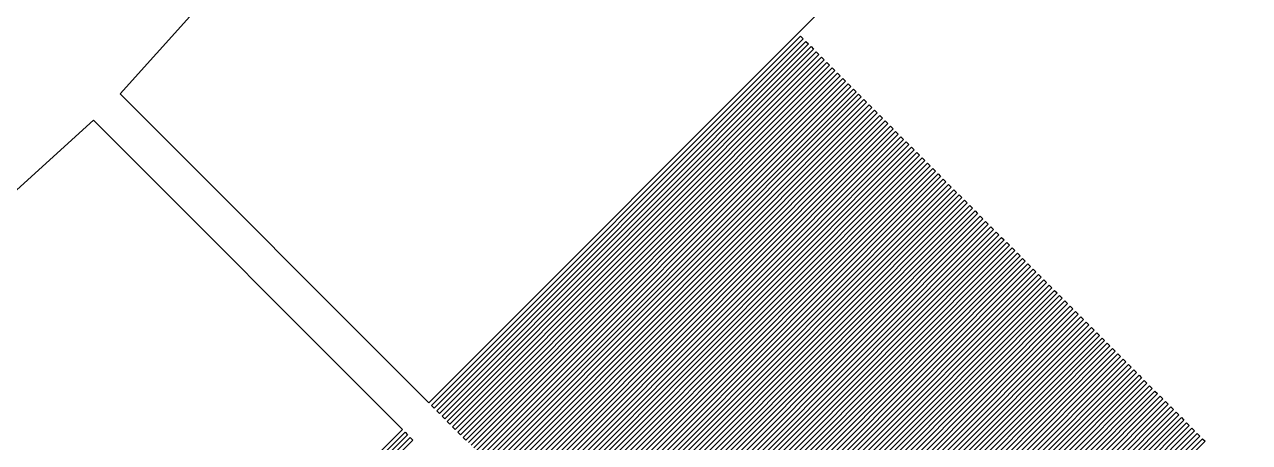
# Model space of a CAD drawing. Extents: x 1 to 107, y 1 to 71.
# Drawn here: x 96.735 to 100.01, y 46.15 to 47.265 of the extents above; entities that cross this region are included whole.
import ezdxf

# ---------------------------------------------------------------- set-up
doc = ezdxf.new("R2010")
doc.units = 0

msp = doc.modelspace()

# ---------------------------------------------------------------- linework, layer by layer
for p, q in [((100.151, 48.5908), (97.8156, 46.2551)), ((96.9901, 47.0806), (97.1851, 47.2959)), ((97.8226, 46.248), (98.8091, 47.2344)), ((98.8161, 47.2274), (97.8297, 46.241)), ((98.8091, 47.2344), (98.8161, 47.2274)), ((97.8368, 46.2339), (98.8232, 47.2203)), ((98.8303, 47.2132), (97.8439, 46.2268)), ((97.8509, 46.2197), (98.8374, 47.2061)), ((98.8444, 47.1991), (97.858, 46.2127)), ((97.8651, 46.2056), (98.8515, 47.192)), ((98.8232, 47.2203), (98.8303, 47.2132)), ((98.8374, 47.2061), (98.8444, 47.1991)), ((98.8515, 47.192), (98.8586, 47.1849)), ((98.8586, 47.1849), (97.8722, 46.1985)), ((97.8792, 46.1915), (98.8656, 47.1779)), ((98.8727, 47.1708), (97.8863, 46.1844)), ((97.8934, 46.1773), (98.8798, 47.1637)), ((98.8869, 47.1567), (97.9004, 46.1702)), ((98.8656, 47.1779), (98.8727, 47.1708)), ((98.8798, 47.1637), (98.8869, 47.1567)), ((97.9075, 46.1632), (98.8939, 47.1496)), ((98.901, 47.1425), (97.9146, 46.1561)), ((97.9216, 46.149), (98.9081, 47.1355)), ((98.9151, 47.1284), (97.9287, 46.142)), ((98.8939, 47.1496), (98.901, 47.1425)), ((98.9081, 47.1355), (98.9151, 47.1284)), ((97.9358, 46.1349), (98.9222, 47.1213)), ((98.9293, 47.1142), (97.9429, 46.1278)), ((97.9499, 46.1207), (98.9364, 47.1072)), ((98.9434, 47.1001), (97.957, 46.1137)), ((97.9641, 46.1066), (98.9505, 47.093)), ((98.9222, 47.1213), (98.9293, 47.1142)), ((98.9364, 47.1072), (98.9434, 47.1001)), ((98.9505, 47.093), (98.9576, 47.0859)), ((97.8156, 46.2551), (96.9901, 47.0806)), ((98.9576, 47.0859), (97.9711, 46.0995)), ((97.9782, 46.0925), (98.9646, 47.0789)), ((98.9717, 47.0718), (97.9853, 46.0854)), ((97.9924, 46.0783), (98.9788, 47.0647)), ((98.9858, 47.0577), (97.9994, 46.0712)), ((98.9646, 47.0789), (98.9717, 47.0718)), ((98.9788, 47.0647), (98.9858, 47.0577)), ((98.0065, 46.0642), (98.9929, 47.0506)), ((99, 47.0435), (98.0136, 46.0571)), ((98.0206, 46.05), (99.0071, 47.0365)), ((99.0141, 47.0294), (98.0277, 46.043)), ((98.9929, 47.0506), (99, 47.0435)), ((99.0071, 47.0365), (99.0141, 47.0294)), ((96.7041, 46.8148), (96.9194, 47.0099)), ((96.9194, 47.0099), (97.7449, 46.1844)), ((98.0348, 46.0359), (99.0212, 47.0223)), ((99.0283, 47.0152), (98.0419, 46.0288)), ((98.0489, 46.0217), (99.0354, 47.0082)), ((99.0424, 47.0011), (98.056, 46.0147)), ((98.0631, 46.0076), (99.0495, 46.994)), ((99.0212, 47.0223), (99.0283, 47.0152)), ((99.0354, 47.0082), (99.0424, 47.0011)), ((99.0495, 46.994), (99.0566, 46.987)), ((99.0566, 46.987), (98.0701, 46.0005)), ((98.0772, 45.9935), (99.0636, 46.9799)), ((99.0707, 46.9728), (98.0843, 45.9864)), ((98.0914, 45.9793), (99.0778, 46.9657)), ((99.0636, 46.9799), (99.0707, 46.9728)), ((99.0778, 46.9657), (99.0848, 46.9587)), ((99.0848, 46.9587), (98.0984, 45.9723)), ((98.1055, 45.9652), (99.0919, 46.9516)), ((99.099, 46.9445), (98.1126, 45.9581)), ((98.1196, 45.951), (99.106, 46.9375)), ((99.1131, 46.9304), (98.1267, 45.944)), ((99.0919, 46.9516), (99.099, 46.9445)), ((99.106, 46.9375), (99.1131, 46.9304)), ((98.1338, 45.9369), (99.1202, 46.9233)), ((99.1273, 46.9162), (98.1409, 45.9298)), ((98.1479, 45.9227), (99.1343, 46.9092)), ((99.1414, 46.9021), (98.155, 45.9157)), ((98.1621, 45.9086), (99.1485, 46.895)), ((99.1202, 46.9233), (99.1273, 46.9162)), ((99.1343, 46.9092), (99.1414, 46.9021)), ((99.1485, 46.895), (99.1556, 46.888)), ((99.1556, 46.888), (98.1691, 45.9015)), ((98.1762, 45.8945), (99.1626, 46.8809)), ((99.1697, 46.8738), (98.1833, 45.8874)), ((98.1904, 45.8803), (99.1768, 46.8667)), ((99.1626, 46.8809), (99.1697, 46.8738)), ((99.1768, 46.8667), (99.1838, 46.8597)), ((99.1838, 46.8597), (98.1974, 45.8733)), ((98.2045, 45.8662), (99.1909, 46.8526)), ((99.198, 46.8455), (98.2116, 45.8591)), ((98.2186, 45.8521), (99.205, 46.8385)), ((99.2121, 46.8314), (98.2257, 45.845)), ((99.1909, 46.8526), (99.198, 46.8455)), ((99.205, 46.8385), (99.2121, 46.8314)), ((98.2328, 45.8379), (99.2192, 46.8243)), ((99.2263, 46.8172), (98.2398, 45.8308)), ((98.2469, 45.8238), (99.2333, 46.8102)), ((99.2404, 46.8031), (98.254, 45.8167)), ((98.2611, 45.8096), (99.2475, 46.796)), ((99.2192, 46.8243), (99.2263, 46.8172)), ((99.2333, 46.8102), (99.2404, 46.8031)), ((99.2475, 46.796), (99.2545, 46.789)), ((99.2545, 46.789), (98.2681, 45.8026)), ((98.2752, 45.7955), (99.2616, 46.7819)), ((99.2687, 46.7748), (98.2823, 45.7884)), ((98.2894, 45.7813), (99.2758, 46.7677)), ((99.2616, 46.7819), (99.2687, 46.7748)), ((99.2758, 46.7677), (99.2828, 46.7607)), ((99.2828, 46.7607), (98.2964, 45.7743)), ((98.3035, 45.7672), (99.2899, 46.7536)), ((99.297, 46.7465), (98.3106, 45.7601)), ((98.3176, 45.7531), (99.304, 46.7395)), ((99.3111, 46.7324), (98.3247, 45.746)), ((99.2899, 46.7536), (99.297, 46.7465)), ((99.304, 46.7395), (99.3111, 46.7324)), ((98.3318, 45.7389), (99.3182, 46.7253)), ((99.3253, 46.7182), (98.3389, 45.7318)), ((98.3459, 45.7248), (99.3323, 46.7112)), ((99.3394, 46.7041), (98.353, 45.7177)), ((99.3182, 46.7253), (99.3253, 46.7182)), ((99.3323, 46.7112), (99.3394, 46.7041)), ((98.3601, 45.7106), (99.3465, 46.697)), ((99.3535, 46.69), (98.3671, 45.7036)), ((98.3742, 45.6965), (99.3606, 46.6829)), ((99.3677, 46.6758), (98.3813, 45.6894)), ((98.3883, 45.6823), (99.3748, 46.6687)), ((99.3465, 46.697), (99.3535, 46.69)), ((99.3606, 46.6829), (99.3677, 46.6758)), ((99.3748, 46.6687), (99.3818, 46.6617)), ((99.3818, 46.6617), (98.3954, 45.6753)), ((98.4025, 45.6682), (99.3889, 46.6546)), ((99.396, 46.6475), (98.4095, 45.6611)), ((98.4166, 45.6541), (99.403, 46.6405)), ((99.4101, 46.6334), (98.4237, 45.647)), ((99.3889, 46.6546), (99.396, 46.6475)), ((99.403, 46.6405), (99.4101, 46.6334)), ((98.4308, 45.6399), (99.4172, 46.6263)), ((99.4243, 46.6192), (98.4379, 45.6328)), ((98.4449, 45.6258), (99.4313, 46.6122)), ((99.4384, 46.6051), (98.452, 45.6187)), ((99.4172, 46.6263), (99.4243, 46.6192)), ((99.4313, 46.6122), (99.4384, 46.6051)), ((98.4591, 45.6116), (99.4455, 46.598)), ((99.4525, 46.591), (98.4661, 45.6046)), ((98.4732, 45.5975), (99.4596, 46.5839)), ((99.4667, 46.5768), (98.4803, 45.5904)), ((98.4873, 45.5833), (99.4738, 46.5698)), ((99.4455, 46.598), (99.4525, 46.591)), ((99.4596, 46.5839), (99.4667, 46.5768)), ((99.4738, 46.5698), (99.4808, 46.5627)), ((99.4808, 46.5627), (98.4944, 45.5763)), ((98.5015, 45.5692), (99.4879, 46.5556)), ((99.495, 46.5486), (98.5085, 45.5621)), ((98.5156, 45.5551), (99.502, 46.5415)), ((99.5091, 46.5344), (98.5227, 45.548)), ((99.4879, 46.5556), (99.495, 46.5486)), ((99.502, 46.5415), (99.5091, 46.5344)), ((98.5298, 45.5409), (99.5162, 46.5273)), ((99.5233, 46.5203), (98.5368, 45.5338)), ((98.5439, 45.5268), (99.5303, 46.5132)), ((99.5374, 46.5061), (98.551, 45.5197)), ((99.5162, 46.5273), (99.5233, 46.5203)), ((99.5303, 46.5132), (99.5374, 46.5061)), ((98.558, 45.5126), (99.5445, 46.499)), ((99.5515, 46.492), (98.5651, 45.5056)), ((98.5722, 45.4985), (99.5586, 46.4849)), ((99.5657, 46.4778), (98.5793, 45.4914)), ((98.5863, 45.4843), (99.5728, 46.4708)), ((99.5445, 46.499), (99.5515, 46.492)), ((99.5586, 46.4849), (99.5657, 46.4778)), ((99.5728, 46.4708), (99.5798, 46.4637)), ((99.5798, 46.4637), (98.5934, 45.4773)), ((98.6005, 45.4702), (99.5869, 46.4566)), ((99.594, 46.4496), (98.6075, 45.4631)), ((98.6146, 45.4561), (99.601, 46.4425)), ((99.6081, 46.4354), (98.6217, 45.449)), ((99.5869, 46.4566), (99.594, 46.4496)), ((99.601, 46.4425), (99.6081, 46.4354)), ((98.6288, 45.4419), (99.6152, 46.4283)), ((99.6223, 46.4213), (98.6358, 45.4348)), ((98.6429, 45.4278), (99.6293, 46.4142)), ((99.6364, 46.4071), (98.65, 45.4207)), ((99.6152, 46.4283), (99.6223, 46.4213)), ((99.6293, 46.4142), (99.6364, 46.4071)), ((98.657, 45.4136), (99.6435, 46.4001)), ((99.6505, 46.393), (98.6641, 45.4066)), ((98.6712, 45.3995), (99.6576, 46.3859)), ((99.6647, 46.3788), (98.6783, 45.3924)), ((98.6853, 45.3854), (99.6717, 46.3718)), ((99.6435, 46.4001), (99.6505, 46.393)), ((99.6576, 46.3859), (99.6647, 46.3788)), ((99.6717, 46.3718), (99.6788, 46.3647)), ((99.6788, 46.3647), (98.6924, 45.3783)), ((98.6995, 45.3712), (99.6859, 46.3576)), ((99.6929, 46.3506), (98.7065, 45.3641)), ((98.7136, 45.3571), (99.7, 46.3435)), ((99.6859, 46.3576), (99.6929, 46.3506)), ((99.7, 46.3435), (99.7071, 46.3364)), ((99.7071, 46.3364), (98.7207, 45.35)), ((98.7278, 45.3429), (99.7142, 46.3293)), ((99.7212, 46.3223), (98.7348, 45.3358)), ((98.7419, 45.3288), (99.7283, 46.3152)), ((99.7354, 46.3081), (98.749, 45.3217)), ((99.7142, 46.3293), (99.7212, 46.3223)), ((99.7283, 46.3152), (99.7354, 46.3081)), ((98.756, 45.3146), (99.7425, 46.3011)), ((99.7495, 46.294), (98.7631, 45.3076)), ((98.7702, 45.3005), (99.7566, 46.2869)), ((99.7637, 46.2798), (98.7773, 45.2934)), ((98.7843, 45.2864), (99.7707, 46.2728)), ((99.7425, 46.3011), (99.7495, 46.294)), ((99.7566, 46.2869), (99.7637, 46.2798)), ((99.7707, 46.2728), (99.7778, 46.2657)), ((97.8297, 46.241), (97.8226, 46.248)), ((99.7778, 46.2657), (98.7914, 45.2793)), ((98.7985, 45.2722), (99.7849, 46.2586)), ((99.7919, 46.2516), (98.8055, 45.2652)), ((98.8126, 45.2581), (99.799, 46.2445)), ((99.7849, 46.2586), (99.7919, 46.2516)), ((99.799, 46.2445), (99.8061, 46.2374)), ((97.8439, 46.2268), (97.8368, 46.2339)), ((97.858, 46.2127), (97.8509, 46.2197)), ((99.8061, 46.2374), (98.8197, 45.251)), ((98.8267, 45.2439), (99.8132, 46.2303)), ((99.8202, 46.2233), (98.8338, 45.2369)), ((98.8409, 45.2298), (99.8273, 46.2162)), ((99.8344, 46.2091), (98.848, 45.2227)), ((99.8132, 46.2303), (99.8202, 46.2233)), ((99.8273, 46.2162), (99.8344, 46.2091)), ((97.7449, 46.1844), (95.4091, 43.8487)), ((96.7655, 45.1909), (97.752, 46.1773)), ((97.752, 46.1773), (97.759, 46.1703)), ((97.8722, 46.1985), (97.8651, 46.2056)), ((97.8863, 46.1844), (97.8792, 46.1915)), ((97.9004, 46.1702), (97.8934, 46.1773)), ((98.855, 45.2156), (99.8414, 46.2021)), ((99.8485, 46.195), (98.8621, 45.2086)), ((98.8692, 45.2015), (99.8556, 46.1879)), ((99.8627, 46.1808), (98.8763, 45.1944)), ((98.8833, 45.1874), (99.8697, 46.1738)), ((99.8414, 46.2021), (99.8485, 46.195)), ((99.8556, 46.1879), (99.8627, 46.1808)), ((99.8697, 46.1738), (99.8768, 46.1667)), ((97.759, 46.1703), (96.7726, 45.1838)), ((96.7797, 45.1768), (97.7661, 46.1632)), ((97.7732, 46.1561), (96.7868, 45.1697)), ((97.7661, 46.1632), (97.7732, 46.1561)), ((97.9146, 46.1561), (97.9075, 46.1632)), ((99.8768, 46.1667), (98.8904, 45.1803)), ((98.8975, 45.1732), (99.8839, 46.1596)), ((99.8909, 46.1526), (98.9045, 45.1662)), ((99.8839, 46.1596), (99.8909, 46.1526))]:
    msp.add_line(p, q)

doc.saveas('drawing.dxf')
